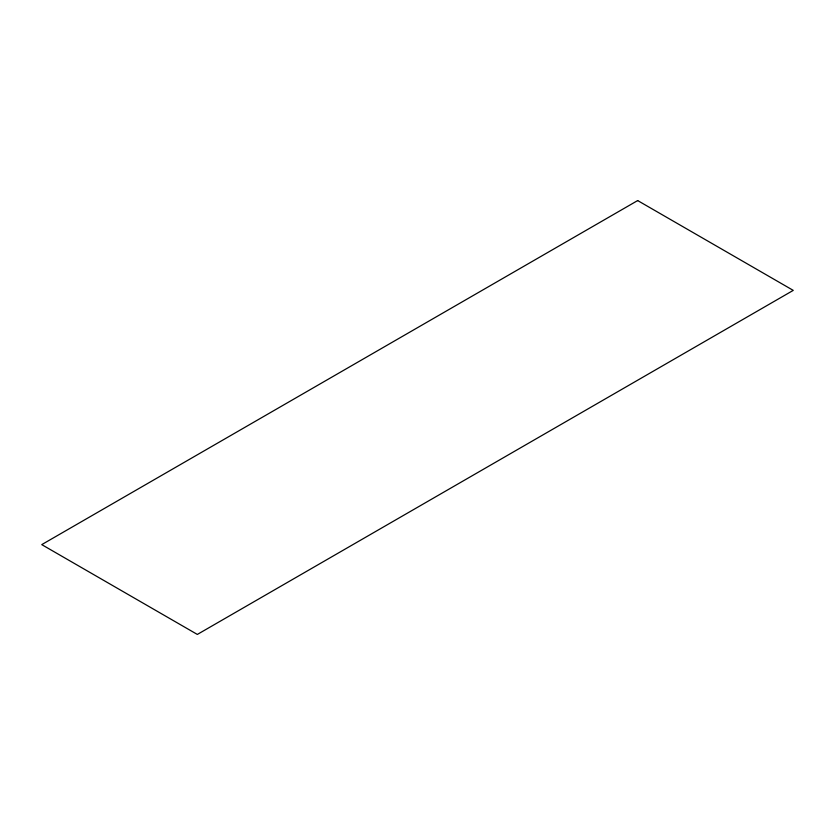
<?xml version="1.0" encoding="UTF-8"?>
<svg xmlns="http://www.w3.org/2000/svg" width="835" height="835" viewBox="0 0 835 835"><rect width="100%" height="100%" fill="white"/><g stroke="black" fill="none" stroke-linecap="round" stroke-linejoin="round"><path stroke-width="1.25" d="M637.669 200.567L41.75 544.618L197.331 634.433L793.25 290.382L637.669 200.567"/></g></svg>
